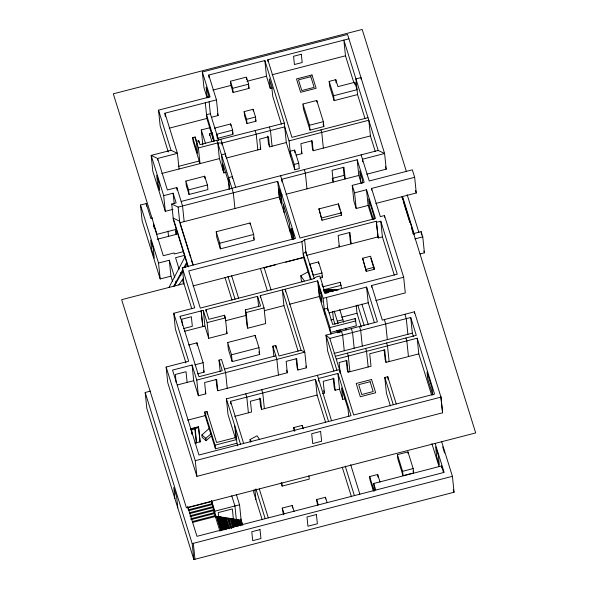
<?xml version="1.0" encoding="UTF-8"?>
<svg xmlns="http://www.w3.org/2000/svg" width="589" height="589" viewBox="0 0 589 589"><rect width="100%" height="100%" fill="white"/><g stroke="black" fill="none" stroke-linecap="round" stroke-linejoin="round"><path stroke-width="0.88" d="M168.984 287.432L184.953 257.018M173.762 286.195L182.774 269.556M183.628 267.966L186.632 262.422M174.381 286.033L182.973 270.903M184.784 267.723L187.044 263.739M178.85 284.877L183.422 278.199M211.547 435.801L206.113 440.66L202.137 437.31L201.894 434.976L209.367 428.291M206.113 440.66L205.87 438.326L211.304 433.467M380.781 221.206L397.258 274.179L325.091 292.843L319.849 275.998L316.183 276.948L313.488 278.818L200.289 308.099L188.723 270.933L301.921 241.652L304.623 239.782L376.312 221.236L378.256 237.963L382.401 236.888L380.781 221.206L376.636 222.281M302.297 281.917L301.296 280.438L300.81 275.733L308.636 271.603M250.303 442.148L250.03 439.527L257.076 435.808L259.631 439.585M366.748 174.211L386.222 169.176L384.602 153.493L378.197 150.445L181.147 201.46M207.151 97.965L203.956 87.695L202.336 72.013L347.562 34.442L384.602 153.493L362.471 159.221L362.743 161.835M209.014 77.674L208.742 75.061L264.859 60.549L284.34 123.16L286.306 142.545L294.765 169.75L299.278 168.587L298.726 163.278L294.625 150.077L290.112 151.248L294.22 164.441L294.765 169.75M267.98 61.528L267.804 59.783L348.916 38.8M230.476 81.238L246.423 77.107L248.624 84.168L249.059 88.365L233.104 92.488L230.91 85.427L230.476 81.238L232.67 88.298L233.104 92.488M212.931 90.08L230.91 85.427M246.857 81.304L266.478 76.231L264.859 60.549M272.074 74.781L345.485 55.793L343.866 40.111L378.197 150.445M232.67 88.298L248.624 84.168M168.292 152.006L160.149 125.84L158.529 110.158L210.059 96.824L202.336 72.013M165.295 116.688L164.935 113.206L216.465 99.872L208.742 75.061M266.478 76.231L270.307 88.519L272.508 87.945M334.147 100.631L329.678 86.266L329.17 81.385L335.774 79.677L337.939 86.642L354.747 82.291L357.052 89.697L333.646 95.749L334.147 100.631L357.552 94.579L355.933 78.897L360.991 77.586L361.167 79.331M209.117 101.779L210.347 113.692L206.518 114.686L214.47 140.999M169.19 128.203L206.908 118.448L205.289 102.766M211.554 117.248L218.085 115.554L216.465 99.872M244.155 111.608L253.123 109.289L255.53 117.02L255.965 121.216L246.997 123.535L244.59 115.805L244.155 111.608L246.563 119.339L246.997 123.535M202.837 144.982L201.283 129.941L210.177 127.644M302.93 104.025L316.757 100.447L323.361 121.673L323.869 126.554L310.035 130.125L303.431 108.906L302.93 104.025L309.534 125.251L310.035 130.125M246.563 119.339L255.53 117.02M217.26 138.43L233.045 134.344L232.618 130.147L230.689 123.948L214.897 128.034L214.941 128.461M192.713 137.627L197.587 153.309L196.358 141.389L198.78 140.764L199.988 144.644L216.73 140.315L217.783 142.921L219.402 158.603L200.017 163.617L193.104 141.389L192.713 137.627L195.136 137.001L197.146 143.466M209.721 135.639L209.544 133.872L212.18 133.195M232.618 130.147L216.826 134.233L217.179 137.679M161.784 173.475L179.041 169.014L177.422 153.331L171.009 150.283L151.167 155.415L152.787 171.097L165.303 211.326L173.026 209.331M216.73 140.315L284.34 123.16M179.041 169.014L200.017 163.617L198.397 147.935L217.783 142.921L221.92 143.098L284.678 126.863L289.044 140.874L290.664 156.556M309.534 125.251L323.361 121.673M178.231 166.437L199.465 160.944M368 117.682L291.938 137.355L267.804 59.783M289.044 140.874L368.802 120.244L370.422 135.926L375.252 151.454M226.183 158.095L260.713 149.164L259.675 139.1L268.481 136.817L269.526 146.882L286.306 142.545M185.844 181.088L204.7 176.207L207.438 185.005L207.917 189.592L189.054 194.473L186.323 185.675L185.844 181.088L188.583 189.886L189.054 194.473M219.402 158.603L223.849 172.908L226.117 172.319M296.017 155.172L301.936 153.641L300.898 143.642L312.141 140.734L313.171 150.732L370.422 135.926M184.166 221.633L182.546 205.951L176.818 187.545L167.379 189.982L157.58 158.463L151.167 155.415L163.683 195.644L165.303 211.326M163.683 195.644L173.122 193.207L176.14 202.903L171.73 204.037L173.35 219.719L188.024 266.883M188.583 189.886L207.438 185.005M294.22 164.441L298.726 163.278M160.179 278.95L158.537 263.025L169.301 260.242L170.943 276.167L160.179 278.95L142.14 220.956L140.491 205.031L146.219 203.551L150.872 218.497L152.595 218.048M356.19 208.521L354.571 192.839L366.513 189.754L368.132 205.436L356.19 208.521L353.864 201.055L352.244 185.373L364.186 182.281L357.184 159.766L281.704 179.292L281.976 181.905M171.73 204.037L178.136 207.092L277.691 181.338L295.457 238.427L182.318 267.885L183.937 283.567L191.771 308.746M332.159 178.452L344.072 175.375L343.232 167.254M280.504 195.29L278.59 189.15L279.466 197.617L281.38 203.757L280.504 195.29L282.19 194.856M285.952 194.296L358.804 175.448L357.184 159.766M179.755 222.775L279.311 197.02L277.691 181.338M176.339 229.327L157.02 234.326L113.309 93.835L362.198 29.45L406.358 171.384M157.189 239.281L176.325 234.334L176.067 233.502L177.797 233.053M371.747 190.188L371.563 188.443L414.656 177.296L412.329 169.831L369.244 180.978L361.116 154.863M216.207 231.742L250.082 222.973L253.66 234.459L254.242 240.098L220.36 248.86L216.789 237.382L216.207 231.742L219.778 243.22L220.36 248.86M318.966 208.918L338.484 203.868L341.289 212.887L341.524 215.176L322.006 220.227L318.966 208.918L322.006 220.227M183.267 251.68L174.388 253.977L174.064 252.946L163.3 255.729L153.398 223.908L153.67 226.566M219.778 243.22L253.66 234.459M375.819 203.448L416.276 192.978L414.656 177.296M321.771 217.93L341.289 212.887M184.35 255.427L175.544 257.702L179.1 269.121M375.797 300.537L405.284 292.91L403.664 277.228L384.477 215.545L380.332 216.612L371.563 188.443M180.595 272.751L183.142 272.096M183.937 283.567L121.651 299.676L186.396 507.762L475.691 432.922L402.169 196.63M306.243 255.464L377.932 236.918L376.312 221.236M193.001 285.93L303.549 257.334L301.921 241.652M263.688 267.899L275.704 264.792M285.702 262.201L304.263 257.4M412.837 233.781L421.135 231.639L422.769 236.881L424.419 252.806L420.001 253.947M309.961 264.962L309.873 264.144L318.539 261.906L321.984 272.987L322.448 277.471L319.849 278.148M414.825 238.935L422.769 236.881M362.625 258.269L370.562 256.215L374.008 267.296L374.221 269.328L366.277 271.382L362.625 258.269L366.277 271.382M313.407 276.042L313.326 275.225L321.984 272.987M185.947 362.942L175.367 328.942L173.748 313.26L194.745 307.826L182.318 267.885M180.33 318.053L180.153 316.308L203.301 310.374L207.114 322.625L208.734 338.307L227.015 333.58L225.396 317.898L224.571 315.248L208.904 319.304L205.914 309.696L257.555 296.341L260.544 305.941L245.326 309.88L246.946 325.562L247.77 328.213L265.676 323.582L264.056 307.9L260.242 295.641L317.662 280.85L323.103 298.321L324.723 314.003M366.071 269.35L374.008 267.296M322.772 286.828L340.317 282.286L341.605 288.772M323.692 289.788L341.237 285.253M324.723 292.785L323.913 290.186L324.878 289.935L325.96 293.403M326.947 293.374L325.864 289.906L324.878 289.935M327.661 292.475L326.851 289.876L325.864 289.906M327.683 292.696L326.873 290.097L327.845 289.847L328.655 292.446M328.404 291.798L327.867 290.068L328.831 289.817L329.391 291.769M330.377 291.739L329.818 289.788L328.831 289.817M331.342 291.489L330.804 289.759L329.818 289.788M332.336 291.459L331.791 289.729L330.804 289.759M332.358 291.68L331.813 289.95L332.778 289.7L333.322 291.43M183.658 328.544L192.345 326.291L191.359 316.742L181.802 319.216L182.428 325.29M207.114 322.625L225.396 317.898M247.77 328.213L246.15 312.531L264.056 307.9M319.393 293.933L318.48 285.135L321.064 293.425L321.969 302.223L319.393 293.933L321.101 293.491M184.401 331.312L204.92 326.056L203.301 310.374M225.344 320.777L245.819 315.476M264.513 310.639L283.942 305.617L282.322 289.935L301.097 350.278L304.8 352.141L306.42 367.823L297.865 370.032L297.055 367.426L296.149 358.672M289.479 304.241L319.282 296.532L317.662 280.85M371.755 287.27L371.578 285.525L403.664 277.228M323.103 298.321L366.594 287.071L377.416 321.837L325.982 335.141L327.609 350.823L333.889 371.011M188.671 344.977L196.932 342.842L203.109 362.691L204.088 372.167L197.484 373.875M329.045 312.884L368.213 302.753L366.594 287.071M227.656 342.518L255.162 335.406L258.976 347.679L259.683 354.497L232.184 361.617L228.363 349.343L227.656 342.518L231.477 354.792L232.184 361.617M330.76 320.018L333.426 319.326L332.601 311.367M341.598 317.228L357.008 313.245L356.183 305.279M342.916 319.731L337.313 321.182L337.585 323.84M371.578 285.525L382.335 320.114L414.428 311.817L440.97 397.111L442.589 412.793L196.888 476.354L167.755 382.717L166.135 367.035L188.664 361.212L173.748 313.26M355.167 318.605L332.689 324.421L327.646 308.209L324.215 309.1L329.965 327.587L330.473 332.49L356.382 325.791L355.167 318.605L355.336 320.239M329.965 327.587L355.874 320.887M231.477 354.792L258.976 347.679M297.865 370.032L296.694 358.649L286.158 361.374L287.329 372.756L217.82 390.743L216.649 379.419L204.619 382.533L205.789 393.85L198.39 395.764L196.77 380.082L192.088 365.033L172.548 370.091L198.964 455.01L351.044 415.672L337.902 373.448L318.406 378.491L318.678 381.105M194.849 364.834L203.109 362.691M220.168 371.438L218.998 360.115L221.508 359.467L225.609 372.623L227.229 388.306M273.907 356.647L272.832 346.192L275.733 345.441L279.017 355.992L301.097 350.278M329.803 338.41L410.732 317.478L416.283 335.325L335.355 356.264L329.803 338.41L325.982 335.141L336.908 370.253M224.505 369.089L275.821 355.815L276.83 359.371L278.457 375.053M441.507 441.264L452.418 476.31L454.06 492.242L193.855 559.55L146.823 408.405L145.181 392.48L150.497 391.103M177.333 384.948L193.707 380.715L192.088 365.033M196.77 380.082L304.8 352.141L285.223 289.243L285.496 291.857M333.992 353.429L412.352 333.16L410.732 317.478M336.304 359.128L417.181 338.204L434.557 394.063L353.687 414.987L335.355 356.264M235.232 437.708L228.017 414.523L226.397 398.841L339.551 369.568L339.824 372.182M230.814 403.958L230.542 401.345L315.461 379.375L328.566 421.481M346.251 360.328L347.171 369.31L348.07 372.182L371.011 366.248L369.715 353.768L384.727 349.881L386.016 362.368L418.801 353.886L417.181 338.204M215.456 448.803L205.127 415.62L204.751 411.976L206.93 411.416L216.597 442.501L235.924 437.502L236.579 439.6L215.073 445.159L215.456 448.803L236.955 443.245L235.335 427.562M187.685 420.134L205.127 415.62M322.669 393.496L324.429 393.04L323.214 381.341L333.919 378.572L335.126 390.271L339.529 389.13L337.902 373.448M390.404 405.939L386.428 393.165L384.808 377.483L387.768 376.717L396.25 403.973M234.731 416.364L251.555 412.005L250.443 401.242L260.493 398.643L261.604 409.407L317.088 395.057L315.461 379.375M190.63 428.755L198.486 426.723L198.596 427.084L190.74 429.116M190.703 429.499L194.193 428.593M191.697 429.602L191.256 429.388L191.808 434.1M198.486 426.723L200.12 441.919L198.574 427.496L190.821 429.86M339.529 389.13L342.71 399.357L345.353 398.679M194.841 443.119L200.076 441.765M196.638 442.818L196.196 442.611L196.638 442.818L195.18 428.696M294.139 431.067L293.778 427.57L302.26 425.376L303.35 428.888M196.888 476.354L195.268 460.672L440.97 397.111M211.65 501.541L212.393 504.53L188.627 510.678L187.884 507.689L211.65 501.541L211.554 500.65M397.406 454.649L407.978 451.918L413.161 468.579L413.611 472.945L403.045 475.676L397.862 459.015L397.406 454.649L402.589 471.31L403.045 475.676M188.532 509.787L212.298 503.639M281.144 482.825L282.168 486.109L309.254 479.107L308.908 475.765M189.283 512.783L213.049 506.636L212.393 504.53M189.371 513.674L213.137 507.527L213.049 506.636M190.026 515.773L213.792 509.625L213.137 507.527M190.122 516.663L213.881 510.516L213.792 509.625M215.427 517.039L214.823 511.186L239.554 504.788L236.366 494.524M190.77 518.769L214.536 512.621L213.881 510.516M190.865 519.66L214.632 513.512L214.536 512.621M192.397 521.53L215.279 515.611L214.632 513.512M192.493 522.428L216.612 516.185L220.912 529.997M373.441 491.071L370.017 480.064L369.656 476.567L377.689 474.491L380.06 482.111M220.963 530.527L216.664 516.715L217.901 516.398L222.2 530.21M221.987 529.879L217.959 516.928L219.196 516.605L223.224 529.555M224.512 529.769L220.485 516.818L219.248 517.135L219.196 516.605M224.299 529.437L220.536 517.348L221.773 517.024L225.535 529.113M225.594 529.644L221.832 517.554L223.069 517.238L226.831 529.327M226.618 528.988L223.121 517.768L224.357 517.451L227.847 528.672M402.589 471.31L413.161 468.579M227.634 528.34L224.416 517.981L225.653 517.657L229.143 528.885M230.166 528.23L226.942 517.871L225.705 518.187L225.653 517.657M231.455 528.436L228.23 518.077L226.993 518.401L226.942 517.871M231.241 528.105L228.289 518.607L229.526 518.291L232.478 527.788M233.502 527.133L230.814 518.497L229.577 518.821L229.526 518.291M233.553 527.663L230.873 519.027L232.103 518.71L234.525 526.478M234.577 527.008L232.162 519.24L233.399 518.924L235.814 526.691M235.6 526.36L233.45 519.454L234.687 519.13L236.837 526.036M374.471 490.821L373.713 483.495L441.485 465.965L443.495 472.43M236.896 526.566L234.746 519.66L235.983 519.343L238.133 526.249M237.919 525.918L236.034 519.873L237.271 519.55L239.149 525.594M283.471 514.786L282.249 508.079L292.254 505.495L294.095 511.407M238.935 525.263L237.323 520.08L238.56 519.763L240.445 525.808M317.604 505.48L316.632 499.568L325.467 497.285L327.094 502.505M240.231 525.476L238.619 520.293L239.856 519.977L241.468 525.152M241.254 524.821L239.907 520.507L241.144 520.183L242.756 525.366M193.855 559.55L192.205 543.625L452.418 476.31M323.744 290.406L326.431 290.333M334.471 290.09L338.049 289.979M193.251 265.065L179.586 221.147L173.181 218.099L188.303 266.699M201.894 434.976L205.87 438.326M300.81 275.733L304.299 280.894M250.03 439.527L251.562 441.787M415.503 190.49L416.276 192.978M407.161 194.745L418.845 232.309M423.866 251.054L424.419 252.806M402.633 196.859L414.317 234.422M401.948 197.271L402.758 199.892M403.303 201.637L409.826 222.598M411.461 227.84L413.36 233.958M385.412 166.562L386.222 169.176M345.485 55.793L353.893 82.813M357.552 94.579L365.062 118.706M442.589 412.793L440.815 396.611M382.401 236.888L394.284 275.1M412.352 333.16L413.412 336.562M418.801 353.886L431.568 394.91M366.513 189.754L375.458 218.497L299.978 238.022L280.585 175.691M404.923 314.276L406.277 318.627L407.897 334.309M373.367 219.299L369.458 206.732L368.648 198.913L373.86 215.677L374.221 219.152M358.804 175.448L361.337 183.584M368.132 205.436L372.469 219.373M377.932 236.918L378.256 237.963M329.17 81.385L333.646 95.749M442.692 446.904L444.585 452.993M453.243 489.606L454.06 492.242M405.931 338.005L406.83 340.884L408.449 356.566M435.175 443.517L444.158 472.385L196.969 536.329L187.766 506.754M352.244 185.373L354.571 192.839M431.914 443.664L438.982 466.385M370.776 258.247L374.221 269.328M344.072 175.375L345.191 178.968L343.976 167.247L332.071 170.324L333.278 182.053L332.387 179.174M384.359 319.591L385.714 323.95L387.334 339.632M323.074 124.007L323.869 126.554M320.939 129.852L321.734 132.422L323.354 148.104M386.612 343.004L387.503 345.883L389.123 361.565M338.969 206.982L339.735 209.441M340.759 212.717L341.524 215.176M368.213 302.753L374.435 322.743M386.016 362.368L385.118 359.489L384.109 349.682M384.808 377.483L393.29 404.739M361.904 304.138L368.316 324.753M413.066 471.185L413.611 472.945M313.171 150.732L312.376 148.17L311.625 140.896M357.766 305.043L364.179 325.651M338.918 245.525L339.345 246.901L338.167 235.497L349.954 232.449L351.14 243.846L350.286 241.107L349.38 232.338M357.008 313.245L361.285 326.983M359.467 326.475L360.689 330.422L362.316 346.104M365.651 348.423L366.542 351.302L368.162 366.984M301.399 151.933L301.936 153.641M304.255 169.573L305.374 173.166L306.994 188.848M351.316 328.588L352.546 332.527L354.166 348.209M339.757 309.578L343.704 322.271M345.544 328.198L346.074 329.884M281.373 124.102L272.744 96.346L271.75 86.73L269.313 78.897L270.307 88.519M341.414 331.151L342.643 335.089L344.263 350.772M347.407 353.15L348.298 356.021L349.918 371.703M334.154 311.021L338.101 323.722M339.949 329.641L340.736 332.181M339.75 332.299L339.212 330.569L339.389 332.27M321.918 275.77L322.448 277.471M333.426 319.326L335.008 324.406M336.849 330.333L337.644 332.873M324.973 293.432L323.913 290.186M321.903 284.251L322.676 286.733M323.707 290.053L324.48 292.542M269.364 127.04L270.454 130.544L272.074 146.227M309.873 264.144L313.326 275.225M314.209 278.626L305.86 251.797L303.166 253.66L311.235 279.591M319.282 296.532L331.003 334.206M269.526 146.882L268.437 143.377L267.678 136.059M303.549 257.334L310.536 279.804M373.713 483.495L375.723 489.96M248.322 86.009L249.059 88.365M369.656 476.567L374.133 490.961M255.435 119.501L255.965 121.216M279.311 197.02L292.483 239.348M292.306 239.105L290.885 228.878L292.799 235.026L293.234 239.259M255.14 130.714L256.23 134.218L257.849 149.9M260.169 147.412L260.713 149.164M335.126 390.271L334.132 387.069L333.197 378.072M350.669 464.669L359.857 494.186M323.678 390.64L324.429 393.04M317.412 375.296L331.541 420.715M345.206 466.083L354.394 495.599M342.261 467.246L351.442 496.77M317.088 395.057L325.548 422.254M305.875 366.071L306.42 367.823M232.324 132.017L232.81 133.57M283.942 305.617L298.093 351.096M217.555 113.846L218.085 115.554M264.078 267.458L271.131 290.119M253.476 237.639L253.984 239.281M207.667 97.347L206.916 94.917L206.106 87.113L208.624 95.204L208.896 97.803M220.875 139.578L235.674 187.309M260.367 268.312L267.377 290.833M210.347 113.692L218.703 140.557M217.783 142.921L233.31 192.817L234.93 208.499M286.519 370.15L287.329 372.756M206.908 118.448L213.778 141.308M209.544 133.872L211.937 141.581M272.832 346.192L275.821 355.815M316.632 499.568L318.259 504.795M201.283 129.941L205.546 143.642M293.778 427.57L294.868 431.082M196.358 141.389L198.397 147.935M258.865 351.869L259.683 354.497M245.326 309.88L246.15 312.531M231.624 275.748L238.633 298.27M227.958 276.403L235.063 299.234M261.73 389.697L262.76 393.01L264.38 408.692M224.961 277.404L232.066 300.235M261.604 409.407L260.574 406.101L259.742 398.024M164.935 113.206L177.422 153.331L157.58 158.463L157.756 160.208M158.529 110.158L171.009 150.283M282.249 508.079L284.089 513.991M226.397 331.592L227.015 333.58M245.76 393.827L246.791 397.141L248.411 412.823M180.028 223.651L190.689 257.901M191.234 259.661L192.603 264.056M259.3 488.966L268.297 517.871M218.998 360.115L222.289 370.687L198.949 376.724L180.153 316.308M230.542 401.345L243.647 443.451M255.913 488.892L265.183 518.681M204.92 326.056L208.734 338.307M226.397 398.841L240.526 444.261M262.193 519.712L253.778 492.662L253.513 490.085M236.955 443.245L237.772 445.88M217.82 390.743L217.017 388.158L216.119 379.449M180.462 273.51L181.007 275.269M182.376 279.657L183.739 284.045M169.301 260.242L174.727 277.677M175.809 281.167L176.354 282.911M203.551 370.437L204.088 372.167M170.943 276.167L172.54 281.299M205.252 392.127L205.789 393.85M240.665 519.005L242.278 524.166M231.742 495.747L234.93 505.98L236.388 520.139M140.491 205.031L158.537 263.025M204.751 411.976L215.073 445.159M193.707 380.715L198.39 395.764M225.97 519.049L228.657 527.685M200.12 441.919L199.774 442.008M194.834 428.785L196.292 442.906M219.52 518.003L223.275 530.085M211.642 500.944L214.823 511.186M215.375 516.509L219.94 531.182M166.135 367.035L195.268 460.672M145.181 392.48L192.205 543.625M211.399 501.077L214.499 513.52M421.135 231.639L421.496 235.07M441.485 465.965L441.669 467.776M414.428 311.817L414.604 313.554M384.477 215.545L384.654 217.289M407.978 451.918L408.155 453.663M387.768 376.717L388.041 379.331M354.747 82.291L354.998 84.735M362.736 183.201L362.353 179.557L359.665 170.928L360.799 181.861M377.689 474.491L377.961 477.112M335.774 79.677L336.105 82.931M338.484 203.868L338.719 206.165M340.317 282.286L340.501 284.045M348.07 372.182L346.862 360.512L339.124 362.515L340.236 373.286M337.74 289.766L332.778 289.7M316.757 100.447L316.926 102.074M348.769 416.497L347.952 408.575L341.524 387.923L342.71 399.357M338.226 330.031L338.506 332.689M326.534 297.43L327.896 310.661M318.539 261.906L318.723 263.695M304.623 239.782L306.089 253.999M294.625 150.077L294.898 152.735M325.467 497.285L325.643 498.949M293.992 239.06L293.55 234.827L291.636 228.687L291.989 232.073M290.325 232.397L289.42 223.636L283.243 203.787L284.148 212.548M282.131 203.566L281.255 195.099L279.348 188.951L279.606 191.491M302.26 425.376L302.532 427.997M253.123 109.289L253.299 110.968M275.733 345.441L276.005 348.055M292.254 505.495L292.512 507.998M246.511 77.947L246.688 79.625M281.822 482.774L282.168 486.109M260.242 295.641L260.419 297.386M250.082 222.973L250.251 224.586M257.555 296.341L258.637 306.795M255.162 335.406L255.427 337.961M230.689 123.948L230.859 125.626M232.537 178.386L232.361 176.641L228.576 177.62L229.747 188.944M229.121 189.238L228.282 181.103L222.914 163.86L223.849 172.908M225.55 156.505L225.278 153.891L221.501 154.87L223.121 170.552M221.92 143.098L222.097 144.842M254.919 489.834L255.928 499.568M212.585 134.955L212.975 138.717M212.099 132.613L212.489 136.376M224.571 315.248L224.836 317.861M234.68 425.464L236.108 439.32M239.554 504.788L241.203 520.713M204.7 176.207L204.943 178.504M239.856 519.977L239.907 520.507M238.56 519.763L238.619 520.293M198.78 140.764L198.957 142.464M237.271 519.55L237.323 520.08M235.983 519.343L236.034 519.873M195.843 139.284L196.078 141.537M234.687 519.13L234.746 519.66M195.136 137.001L195.371 139.262M233.399 518.924L233.45 519.454M233.465 519.851L232.338 508.955L218.247 512.599L218.71 517.142M232.103 518.71L232.162 519.24M230.814 518.497L230.873 519.027M228.23 518.077L228.289 518.607M205.914 309.696L206.091 311.441M224.357 517.451L224.416 517.981M223.069 517.238L223.121 517.768M221.773 517.024L221.832 517.554M220.485 516.818L220.536 517.348M217.901 516.398L217.959 516.928M206.93 411.416L207.21 414.148M216.612 516.185L216.664 516.715M196.932 342.842L197.197 345.419M176.818 187.545L177.09 190.159M178.136 207.092L179.586 221.147M173.122 193.207L174.204 203.661M175.772 229.025L176.325 234.334M175.787 230.844L176.067 233.502M187.125 382.416L186.021 371.711L175.338 374.471L176.17 382.504M191.609 429.3L192.154 434.012M167.983 231.16L168.52 236.351M193.317 543.338L194.966 559.263M187.788 506.79L187.884 507.689M154.104 226.758L154.281 228.488M177.797 507.939L176.656 496.895L173.74 487.53L174.881 498.574M146.219 203.551L146.492 206.202M301.325 54.269L293.558 56.279L294.412 64.532L302.172 62.53L301.325 54.269M311.979 74.936L296.481 78.941L300.64 92.304L316.131 88.298L311.979 74.936M310.83 76.688L298.461 79.89L301.782 90.551L314.151 87.356L310.83 76.688M371.556 379.5L356.183 383.483L360.306 396.736L375.679 392.76L371.556 379.5M370.113 381.716L358.686 384.669L361.749 394.527L373.176 391.567L370.113 381.716M320.607 431.428L311.699 433.732L312.715 443.561L321.623 441.257L320.607 431.428M316.418 514.528L306.979 516.973L307.937 526.22L317.375 523.776L316.418 514.528M260.007 529.614L251.775 531.742L252.696 540.673L260.934 538.545L260.007 529.614M432.068 388.195L427.025 371.99L427.739 378.911L432.782 395.123L432.068 388.195M438.349 455.547L435.639 446.845L436.633 456.431L439.335 465.133L438.349 455.547M201.166 310.926L202.785 326.608L201.166 310.926M158.831 182.185L156.696 175.331L157.528 183.422L159.663 190.284L158.831 182.185M153.243 248.367L150.674 240.106L151.69 249.913L154.259 258.173L153.243 248.367"/></g></svg>
